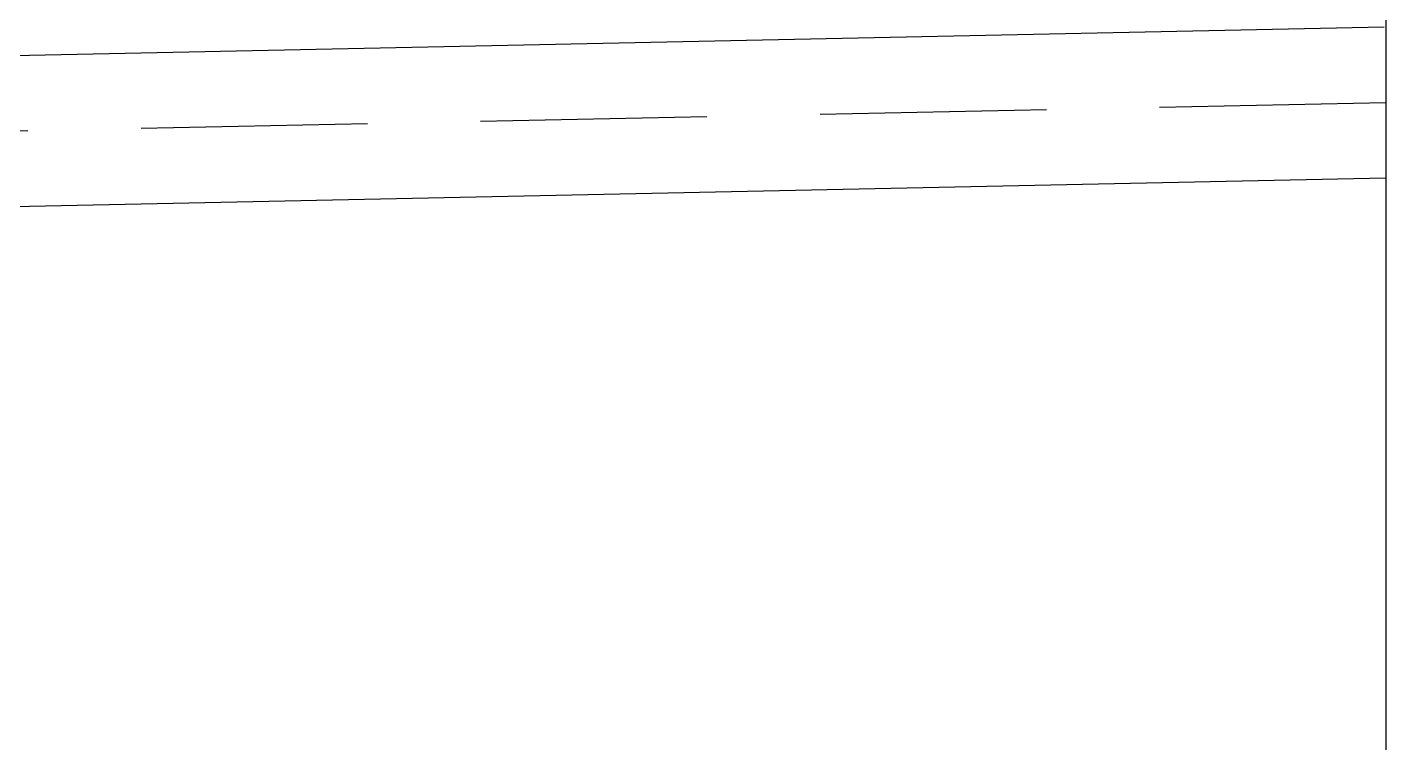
# Model space of a CAD drawing. Header units: inches. Extents: x -2661 to 42767, y -1222 to 9099.
# Drawn here: x 2285.73 to 2294.74, y 1301.23 to 1305.97 of the extents above; entities that cross this region are included whole.
import ezdxf

# ---------------------------------------------------------------- set-up
doc = ezdxf.new("R2010")
doc.units = ezdxf.units.IN
doc.header["$LTSCALE"] = 12
doc.header["$MEASUREMENT"] = 0
for name, pattern in [('CENTER2', [1.125, 0.75, -0.125, 0.125, -0.125]), ('HIDDEN', [0.375, 0.25, -0.125]), ('HIDDEN2', [0.1875, 0.125, -0.0625])]:
    doc.linetypes.add(name, pattern=pattern)
doc.layers.add('DESIGNER COMMENTS', color=221, linetype='CONTINUOUS', plot=False)
doc.layers.add('S-ANNO-NONPLOT', color=253, linetype='CONTINUOUS', plot=False, transparency=0.5)
doc.layers.add('S-ARCH', color=1, linetype='CONTINUOUS')
doc.layers.add('S-MEMBRANE', color=6, linetype='HIDDEN')

# ---------------------------------------------------------------- blocks, each defined once
blk = doc.blocks.new('ARCH_Roof Topping_REFLECTING POOL')
at = {"layer": 'S-ANNO-NONPLOT', "linetype": 'ByBlock'}
blk.add_line((0, 0), (-36, -0.75), dxfattribs=at)
at = {"layer": 'S-ARCH'}
blk.add_line((-0.0104, 1), (-36.0104, 0.25), dxfattribs=at)
at = {"layer": 'S-MEMBRANE', "linetype": 'HIDDEN2'}
blk.add_line((0, 0.5001), (-36, -0.2499), dxfattribs=at)

msp = doc.modelspace()

# ---------------------------------------------------------------- linework, layer by layer
at = {"layer": 'DESIGNER COMMENTS', "linetype": 'CENTER2'}
msp.add_line((2294.73661, 1456.85523), (2294.73661, 1291.97709), dxfattribs=at)

# ---------------------------------------------------------------- block references
at = {"layer": 'S-ARCH'}
msp.add_blockref('ARCH_Roof Topping_REFLECTING POOL', (2294.73661, 1304.96745), dxfattribs=at)

doc.saveas('drawing.dxf')
